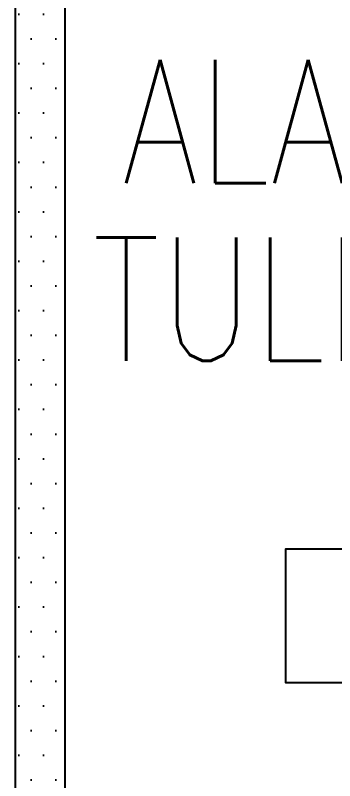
# Model space of a CAD drawing. Header units: inches. Extents: x -106706990 to 300603, y -86718466 to 1728185.
# Drawn here: x 150583 to 151229, y 47357 to 48906 of the extents above; entities that cross this region are included whole.
import ezdxf
from ezdxf.enums import TextEntityAlignment as Align

# ---------------------------------------------------------------- set-up
doc = ezdxf.new("R2010")
doc.units = ezdxf.units.IN
doc.header["$MEASUREMENT"] = 0
for name, color, linetype in [('A-HATCH', 8, 'Continuous'), ('A-PARTITION', 4, 'Continuous'), ('A-ROOMSYM', 3, 'Continuous'), ('A-TXTBOMBA', 7, 'Continuous'), ('area', 3, 'Continuous')]:
    doc.layers.add(name, color=color, linetype=linetype)
doc.layers.get('area').off()
doc.styles.add('arial', font='arial.ttf')
doc.styles.add('style1', font='romans.shx', dxfattribs={"height": 750})

# ---------------------------------------------------------------- blocks, each defined once
blk = doc.blocks.new('Elight')
at = {"layer": 'A-TXTBOMBA', "color": 6}
blk.add_lwpolyline([(86606267.2, -1196730.5), (86605730.7, -1196730.5), (86605730.7, -1197000.7), (86606267.2, -1197000.7)], close=True, dxfattribs=at)
at = {"layer": 'A-TXTBOMBA', "color": 6, "style": 'arial'}
blk.add_text('EL', height=164.84, dxfattribs=at).set_placement((86605850.2, -1196940.4))

msp = doc.modelspace()

# ---------------------------------------------------------------- hatches: boundary and pattern name
at = {"layer": 'A-HATCH'}
h = msp.add_hatch(dxfattribs=at)
h.set_pattern_fill('DOTS', color=8, scale=800)
h.set_pattern_definition([(0, (114889.653, -264791.58), (25, 50), [0, -50])])
h.paths.add_polyline_path([(150682.8, 50409.7), (150582.8, 50409.7), (150582.8, 46059.7), (150682.8, 46059.7)])
h.paths.add_polyline_path([(151182.8, 46009.7), (150682.8, 46009.7), (150682.8, 46059.7), (150582.8, 46059.7), (150582.8, 45909.7), (151182.8, 45909.7)])

# ---------------------------------------------------------------- linework, layer by layer
at = {"layer": 'A-PARTITION', "color": 8}
for p, q in [((150582.8, 50409.7), (150582.8, 45909.7)), ((150682.8, 50409.7), (150682.8, 46009.7))]:
    msp.add_line(p, q, dxfattribs=at)

# ---------------------------------------------------------------- block references
at = {"layer": 'area'}
msp.add_blockref('Elight', (-86454601, 1244556.1), dxfattribs=at)

# ---------------------------------------------------------------- texts
at = {"layer": 'A-ROOMSYM', "color": 8, "style": 'style1', "width": 0.8}
for s, p in [('ALAT', (151094.3, 48566)), ('TULIS', (151094.3, 48206.6))]:
    msp.add_text(s, height=250, dxfattribs=at).set_placement(p, align=Align.CENTER)

doc.saveas('drawing.dxf')
